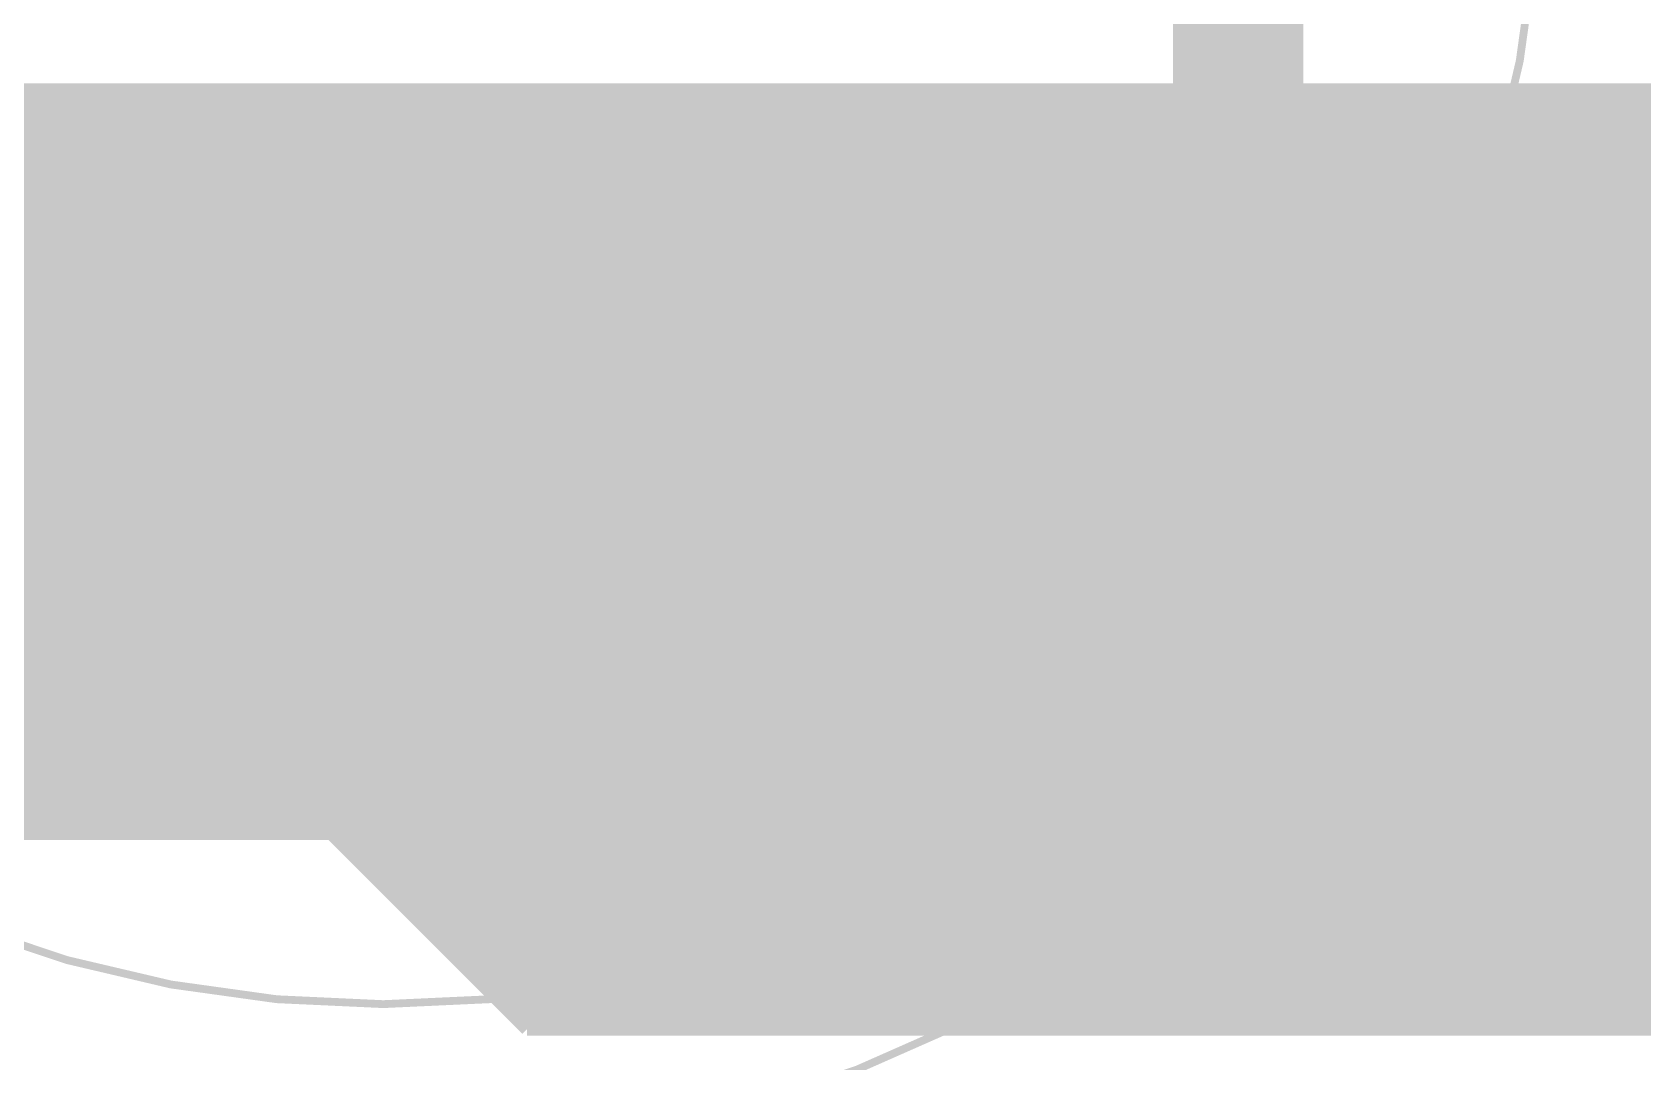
# Model space of a CAD drawing. Extents: x -18 to 155, y -91 to 215.
# Drawn here: x 59.21 to 90.55, y 21.46 to 41.51 of the extents above; entities that cross this region are included whole.
import ezdxf

# ---------------------------------------------------------------- set-up
doc = ezdxf.new("R2010")
doc.units = 0
doc.header["$MEASUREMENT"] = 0
doc.layers.get('0').update_dxf_attribs({"linetype": 'CONTINUOUS'})
for name, color, linetype in [('25-334-0_BOT', 7, 'CONTINUOUS'), ('25-334-0_DRD', 7, 'CONTINUOUS'), ('25-334-0_DRL', 2, 'CONTINUOUS'), ('25-334-0_IN1', 4, 'CONTINUOUS'), ('25-334-0_IN2', 3, 'CONTINUOUS'), ('25-334-0_SMB', 5, 'CONTINUOUS'), ('25-334-0_SMT', 10, 'CONTINUOUS'), ('25-334-0_SST', 12, 'CONTINUOUS'), ('25-334-0_TOP', 11, 'CONTINUOUS'), ('THRUHOLE_TAP', 15, 'CONTINUOUS')]:
    doc.layers.add(name, color=color, linetype=linetype)

# ---------------------------------------------------------------- blocks, each defined once
blk = doc.blocks.new('ROUND_8')
at = {"const_width": 6.49986}
blk.add_lwpolyline([(-3.24993, 0, 1), (3.24993, 0, 1)], format="xyb", close=True, dxfattribs=at)
blk = doc.blocks.new('ROUND_83')
at = {"const_width": 2.99974}
blk.add_lwpolyline([(-1.49987, 0, 1), (1.49987, 0, 1)], format="xyb", close=True, dxfattribs=at)

msp = doc.modelspace()

# ---------------------------------------------------------------- linework, layer by layer
at = {"layer": '25-334-0_DRD', "const_width": 0.254}
for points in [[(64.77, 35.2552), (64.77, 33.9852)], [(66.04, 35.2552), (64.77, 35.2552)], [(66.04, 32.7152), (66.04, 35.2552)], [(64.77, 33.9852), (67.31, 33.9852)], [(67.31, 33.9852), (67.31, 32.7152)], [(67.31, 32.7152), (66.04, 32.7152)]]:
    msp.add_lwpolyline(points, dxfattribs=at)
at = {"layer": '25-334-0_IN1'}
for points, const_width in [([(66.04, 33.9852), (82.55, 33.9852), (82.677, 34.1122), (82.677, 68.29298), (96.29902, 81.915)], 2.54), ([(132.842, 40.386), (6.858, 40.386), (6.858, 22.352), (7.62, 21.59)], 0.254), ([(59.2074, 40.386), (59.2074, 27.94)], 0.254), ([(59.436, 40.386), (59.436, 27.94)], 0.254), ([(59.6646, 40.386), (59.6646, 27.94)], 0.254), ([(59.8932, 40.386), (59.8932, 27.94)], 0.254), ([(60.1218, 40.386), (60.1218, 27.94)], 0.254), ([(60.3504, 40.386), (60.3504, 27.94)], 0.254), ([(60.579, 40.386), (60.579, 27.94)], 0.254), ([(60.8076, 40.386), (60.8076, 27.94)], 0.254), ([(61.0362, 40.386), (61.0362, 27.94)], 0.254), ([(61.2648, 40.386), (61.2648, 27.94)], 0.254), ([(61.4934, 40.386), (61.4934, 27.94)], 0.254), ([(61.722, 40.386), (61.722, 27.94)], 0.254), ([(61.9506, 40.386), (61.9506, 27.94)], 0.254), ([(62.1792, 40.386), (62.1792, 27.94)], 0.254), ([(62.4078, 40.386), (62.4078, 27.94)], 0.254), ([(62.6364, 40.386), (62.6364, 27.94)], 0.254), ([(62.865, 40.386), (62.865, 27.94)], 0.254), ([(63.0936, 40.386), (63.0936, 27.8384)], 0.254), ([(63.3222, 40.386), (63.3222, 27.6098)], 0.254), ([(63.5508, 40.386), (63.5508, 27.3812)], 0.254), ([(63.7794, 40.386), (63.7794, 27.1526)], 0.254), ([(64.008, 40.386), (64.008, 26.924)], 0.254), ([(64.2366, 40.386), (64.2366, 26.6954)], 0.254), ([(64.4652, 40.386), (64.4652, 26.4668)], 0.254), ([(64.6938, 40.386), (64.6938, 26.2382)], 0.254), ([(64.9224, 40.386), (64.9224, 26.0096)], 0.254), ([(65.151, 40.386), (65.151, 25.781)], 0.254), ([(65.3796, 40.386), (65.3796, 25.5524)], 0.254), ([(65.6082, 40.386), (65.6082, 25.3238)], 0.254), ([(65.8368, 40.386), (65.8368, 25.0952)], 0.254), ([(66.0654, 40.386), (66.0654, 24.8666)], 0.254), ([(66.294, 40.386), (66.294, 24.638)], 0.254), ([(66.5226, 40.386), (66.5226, 24.4094)], 0.254), ([(66.7512, 40.386), (66.7512, 24.1808)], 0.254), ([(66.9798, 40.386), (66.9798, 23.9522)], 0.254), ([(67.2084, 40.386), (67.2084, 23.7236)], 0.254), ([(67.437, 40.386), (67.437, 23.495)], 0.254), ([(67.6656, 40.386), (67.6656, 23.2664)], 0.254), ([(67.8942, 40.386), (67.8942, 23.0378)], 0.254), ([(68.1228, 40.386), (68.1228, 22.8092)], 0.254), ([(68.3514, 40.386), (68.3514, 22.5806)], 0.254), ([(68.58, 40.386), (68.58, 22.352)], 0.254), ([(68.8086, 40.386), (68.8086, 22.1234)], 0.254), ([(69.0372, 40.386), (69.0372, 22.098)], 0.254), ([(69.2658, 40.386), (69.2658, 22.098)], 0.254), ([(69.4944, 40.386), (69.4944, 22.098)], 0.254), ([(69.723, 40.386), (69.723, 22.098)], 0.254), ([(69.9516, 40.386), (69.9516, 22.098)], 0.254), ([(70.1802, 40.386), (70.1802, 22.098)], 0.254), ([(70.4088, 40.386), (70.4088, 22.098)], 0.254), ([(70.6374, 40.386), (70.6374, 22.098)], 0.254), ([(70.866, 40.386), (70.866, 22.098)], 0.254), ([(71.0946, 40.386), (71.0946, 22.098)], 0.254), ([(71.3232, 40.386), (71.3232, 22.098)], 0.254), ([(71.5518, 40.386), (71.5518, 22.098)], 0.254), ([(71.7804, 40.386), (71.7804, 22.098)], 0.254), ([(72.009, 40.386), (72.009, 22.098)], 0.254), ([(72.2376, 40.386), (72.2376, 22.098)], 0.254), ([(72.4662, 40.386), (72.4662, 22.098)], 0.254), ([(72.6948, 40.386), (72.6948, 22.098)], 0.254), ([(72.9234, 40.386), (72.9234, 22.098)], 0.254), ([(73.152, 40.386), (73.152, 22.098)], 0.254), ([(73.3806, 40.386), (73.3806, 22.098)], 0.254), ([(73.6092, 40.386), (73.6092, 22.098)], 0.254), ([(73.8378, 40.386), (73.8378, 22.098)], 0.254), ([(74.0664, 40.386), (74.0664, 22.098)], 0.254), ([(74.295, 40.386), (74.295, 22.098)], 0.254), ([(74.5236, 40.386), (74.5236, 22.098)], 0.254), ([(74.7522, 40.386), (74.7522, 22.098)], 0.254), ([(74.9808, 40.386), (74.9808, 22.098)], 0.254), ([(75.2094, 40.386), (75.2094, 22.098)], 0.254), ([(75.438, 40.386), (75.438, 22.098)], 0.254), ([(75.6666, 40.386), (75.6666, 22.098)], 0.254), ([(75.8952, 40.386), (75.8952, 22.098)], 0.254), ([(76.1238, 40.386), (76.1238, 22.098)], 0.254), ([(76.3524, 40.386), (76.3524, 22.098)], 0.254), ([(76.581, 40.386), (76.581, 22.098)], 0.254), ([(76.8096, 40.386), (76.8096, 22.098)], 0.254), ([(77.0382, 40.386), (77.0382, 22.098)], 0.254), ([(77.2668, 40.386), (77.2668, 22.098)], 0.254), ([(77.4954, 40.386), (77.4954, 22.098)], 0.254), ([(77.724, 40.386), (77.724, 22.098)], 0.254), ([(77.9526, 40.386), (77.9526, 22.098)], 0.254), ([(78.1812, 40.386), (78.1812, 22.098)], 0.254), ([(78.4098, 40.386), (78.4098, 22.098)], 0.254), ([(78.6384, 40.386), (78.6384, 22.098)], 0.254), ([(78.867, 40.386), (78.867, 22.098)], 0.254), ([(79.0956, 40.386), (79.0956, 22.098)], 0.254), ([(79.3242, 40.386), (79.3242, 22.098)], 0.254), ([(79.5528, 40.386), (79.5528, 22.098)], 0.254), ([(79.7814, 40.386), (79.7814, 22.098)], 0.254), ([(80.01, 40.386), (80.01, 22.098)], 0.254), ([(80.2386, 40.386), (80.2386, 22.098)], 0.254), ([(80.4672, 40.386), (80.4672, 22.098)], 0.254), ([(80.6958, 40.386), (80.6958, 22.098)], 0.254), ([(80.9244, 40.386), (80.9244, 22.098)], 0.254), ([(81.153, 40.386), (81.153, 22.098)], 0.254), ([(81.3816, 40.386), (81.3816, 22.098)], 0.254), ([(81.6102, 40.386), (81.6102, 22.098)], 0.254), ([(81.8388, 40.386), (81.8388, 22.098)], 0.254), ([(82.0674, 40.386), (82.0674, 22.098)], 0.254), ([(82.296, 40.386), (82.296, 22.098)], 0.254), ([(82.5246, 40.386), (82.5246, 22.098)], 0.254), ([(82.7532, 40.386), (82.7532, 22.098)], 0.254), ([(82.9818, 40.386), (82.9818, 22.098)], 0.254), ([(83.2104, 40.386), (83.2104, 22.098)], 0.254), ([(83.439, 40.386), (83.439, 22.098)], 0.254), ([(83.6676, 40.386), (83.6676, 22.098)], 0.254), ([(83.8962, 40.386), (83.8962, 22.098)], 0.254), ([(84.1248, 40.386), (84.1248, 22.098)], 0.254), ([(84.3534, 40.386), (84.3534, 22.098)], 0.254), ([(84.582, 40.386), (84.582, 22.098)], 0.254), ([(84.8106, 40.386), (84.8106, 22.098)], 0.254), ([(85.0392, 40.386), (85.0392, 22.098)], 0.254), ([(85.2678, 40.386), (85.2678, 22.098)], 0.254), ([(85.4964, 40.386), (85.4964, 22.098)], 0.254), ([(85.725, 40.386), (85.725, 22.098)], 0.254), ([(85.9536, 40.386), (85.9536, 22.098)], 0.254), ([(86.1822, 40.386), (86.1822, 22.098)], 0.254), ([(86.4108, 40.386), (86.4108, 22.098)], 0.254), ([(86.6394, 40.386), (86.6394, 22.098)], 0.254), ([(86.868, 40.386), (86.868, 22.098)], 0.254), ([(87.0966, 40.386), (87.0966, 22.098)], 0.254), ([(87.3252, 40.386), (87.3252, 22.098)], 0.254), ([(87.5538, 40.386), (87.5538, 22.098)], 0.254), ([(87.7824, 40.386), (87.7824, 22.098)], 0.254), ([(88.011, 40.386), (88.011, 22.098)], 0.254), ([(88.2396, 40.386), (88.2396, 22.098)], 0.254), ([(88.4682, 40.386), (88.4682, 22.098)], 0.254), ([(88.6968, 40.386), (88.6968, 22.098)], 0.254), ([(88.9254, 40.386), (88.9254, 22.098)], 0.254), ([(89.154, 40.386), (89.154, 22.098)], 0.254), ([(89.3826, 40.386), (89.3826, 22.098)], 0.254), ([(89.6112, 40.386), (89.6112, 22.098)], 0.254), ([(89.8398, 40.386), (89.8398, 22.098)], 0.254), ([(90.0684, 40.386), (90.0684, 22.098)], 0.254), ([(90.297, 40.386), (90.297, 22.098)], 0.254), ([(90.5256, 40.386), (90.5256, 22.098)], 0.254), ([(133.0706, 40.1574), (6.858, 40.1574)], 0.254), ([(133.2992, 39.9288), (6.858, 39.9288)], 0.254), ([(133.5278, 39.7002), (6.858, 39.7002)], 0.254), ([(133.7564, 39.4716), (6.858, 39.4716)], 0.254), ([(133.985, 39.243), (17.52092, 39.243)], 0.254), ([(134.112, 39.0144), (18.5039, 39.0144)], 0.254), ([(134.112, 38.7858), (18.93062, 38.7858)], 0.254), ([(134.112, 38.5572), (19.23288, 38.5572)], 0.254), ([(134.112, 38.3286), (19.4691, 38.3286)], 0.254), ([(134.112, 38.1), (19.65706, 38.1)], 0.254), ([(134.112, 37.8714), (19.80946, 37.8714)], 0.254), ([(134.112, 37.6428), (19.93392, 37.6428)], 0.254), ([(134.112, 37.4142), (20.03044, 37.4142)], 0.254), ([(134.112, 37.1856), (20.10664, 37.1856)], 0.254), ([(134.112, 36.957), (20.15998, 36.957)], 0.254), ([(134.112, 36.7284), (20.19554, 36.7284)], 0.254), ([(134.112, 36.2712), (20.20824, 36.2712)], 0.254), ([(134.112, 36.4998), (20.21078, 36.4998)], 0.254), ([(134.112, 36.0426), (20.18792, 36.0426)], 0.254), ([(134.112, 35.814), (20.14728, 35.814)], 0.254), ([(134.112, 35.3568), (20.00504, 35.3568)], 0.254), ([(134.112, 35.5854), (20.08632, 35.5854)], 0.254), ([(134.112, 35.1282), (19.9009, 35.1282)], 0.254), ([(134.112, 34.671), (19.6088, 34.671)], 0.254), ([(134.112, 34.8996), (19.77136, 34.8996)], 0.254), ([(134.112, 34.4424), (19.40814, 34.4424)], 0.254), ([(134.112, 34.2138), (19.15922, 34.2138)], 0.254), ([(134.112, 33.7566), (18.34642, 33.7566)], 0.254), ([(134.112, 33.9852), (18.82902, 33.9852)], 0.254), ([(134.112, 33.528), (6.858, 33.528)], 0.254), ([(134.112, 33.2994), (6.858, 33.2994)], 0.254), ([(134.112, 33.0708), (6.858, 33.0708)], 0.254), ([(134.112, 32.8422), (6.858, 32.8422)], 0.254), ([(134.112, 32.6136), (6.858, 32.6136)], 0.254), ([(134.112, 32.385), (18.31086, 32.385)], 0.254), ([(134.112, 32.1564), (18.8087, 32.1564)], 0.254), ([(134.112, 31.9278), (19.14144, 31.9278)], 0.254), ([(134.112, 31.6992), (19.39798, 31.6992)], 0.254), ([(134.112, 31.4706), (19.59864, 31.4706)], 0.254), ([(134.112, 31.242), (19.76374, 31.242)], 0.254), ([(134.112, 31.0134), (19.89582, 31.0134)], 0.254), ([(134.112, 30.7848), (19.99996, 30.7848)], 0.254), ([(134.112, 30.5562), (20.08378, 30.5562)], 0.254), ([(134.112, 30.3276), (20.14474, 30.3276)], 0.254), ([(134.112, 30.099), (20.18538, 30.099)], 0.254), ([(134.112, 29.8704), (20.20824, 29.8704)], 0.254), ([(133.8072, 29.4132), (20.19554, 29.4132)], 0.254), ([(134.0358, 29.6418), (20.21078, 29.6418)], 0.254), ([(133.5786, 29.1846), (20.16252, 29.1846)], 0.254), ([(133.1214, 28.7274), (20.03552, 28.7274)], 0.254), ([(133.35, 28.956), (20.10918, 28.956)], 0.254), ([(132.8928, 28.4988), (19.939, 28.4988)], 0.254), ([(132.6642, 28.2702), (19.81708, 28.2702)], 0.254), ([(132.4356, 28.0416), (19.66722, 28.0416)], 0.254), ([(62.992, 27.94), (44.069, 27.94)], 0.254), ([(62.992, 27.94), (68.834, 22.098)], 0.254), ([(132.207, 27.813), (63.119, 27.813)], 0.254), ([(131.9784, 27.5844), (63.3476, 27.5844)], 0.254), ([(131.7498, 27.3558), (63.5762, 27.3558)], 0.254), ([(131.5212, 27.1272), (63.8048, 27.1272)], 0.254), ([(131.2926, 26.8986), (64.0334, 26.8986)], 0.254), ([(131.064, 26.67), (64.262, 26.67)], 0.254), ([(130.8354, 26.4414), (64.4906, 26.4414)], 0.254), ([(130.6068, 26.2128), (64.7192, 26.2128)], 0.254), ([(130.3782, 25.9842), (64.9478, 25.9842)], 0.254), ([(130.1496, 25.7556), (65.1764, 25.7556)], 0.254), ([(129.921, 25.527), (65.405, 25.527)], 0.254), ([(129.6924, 25.2984), (65.6336, 25.2984)], 0.254), ([(129.4638, 25.0698), (65.8622, 25.0698)], 0.254), ([(129.2352, 24.8412), (66.0908, 24.8412)], 0.254), ([(129.0066, 24.6126), (66.3194, 24.6126)], 0.254), ([(128.778, 24.384), (66.548, 24.384)], 0.254), ([(128.5494, 24.1554), (66.7766, 24.1554)], 0.254), ([(128.3208, 23.9268), (67.0052, 23.9268)], 0.254), ([(128.0922, 23.6982), (67.2338, 23.6982)], 0.254), ([(127.8636, 23.4696), (67.4624, 23.4696)], 0.254), ([(127.635, 23.241), (67.691, 23.241)], 0.254), ([(127.4064, 23.0124), (67.9196, 23.0124)], 0.254), ([(127.1778, 22.7838), (68.1482, 22.7838)], 0.254), ([(126.9492, 22.5552), (68.3768, 22.5552)], 0.254), ([(126.7206, 22.3266), (68.6054, 22.3266)], 0.254), ([(91.059, 22.098), (68.834, 22.098)], 0.254)]:
    msp.add_lwpolyline(points, dxfattribs=dict(at, const_width=const_width))
at = {"layer": '25-334-0_SST', "const_width": 0.1524}
for points in [[(40.54094, 45.085, 0.4142136), (66.04, 19.58594)], [(43.54068, 45.085, 0.4142136), (66.04, 22.58568)], [(66.04, 19.58594, 0.4142136), (91.53906, 45.085)], [(66.04, 22.58568, 0.4142136), (88.53932, 45.085)]]:
    msp.add_lwpolyline(points, format="xyb", dxfattribs=at)
at = {"layer": '25-334-0_TOP', "const_width": 0.254}
for points in [[(132.842, 40.386), (6.858, 40.386), (6.858, 22.352), (7.62, 21.59)], [(59.2074, 40.386), (59.2074, 25.908)], [(59.436, 40.386), (59.436, 25.908)], [(59.6646, 40.386), (59.6646, 25.908)], [(59.8932, 40.386), (59.8932, 25.908)], [(60.1218, 40.386), (60.1218, 25.908)], [(60.3504, 40.386), (60.3504, 25.908)], [(60.579, 40.386), (60.579, 25.908)], [(60.8076, 40.386), (60.8076, 25.908)], [(61.0362, 40.386), (61.0362, 25.908)], [(61.2648, 40.386), (61.2648, 25.908)], [(61.4934, 40.386), (61.4934, 25.908)], [(61.722, 40.386), (61.722, 25.908)], [(61.9506, 40.386), (61.9506, 25.908)], [(62.1792, 40.386), (62.1792, 25.908)], [(62.4078, 40.386), (62.4078, 25.908)], [(62.6364, 40.386), (62.6364, 25.908)], [(62.865, 40.386), (62.865, 25.908)], [(63.0936, 40.386), (63.0936, 25.908)], [(63.3222, 40.386), (63.3222, 25.908)], [(63.5508, 40.386), (63.5508, 25.908)], [(63.7794, 40.386), (63.7794, 25.908)], [(64.008, 40.386), (64.008, 25.908)], [(64.2366, 40.386), (64.2366, 25.908)], [(64.4652, 40.386), (64.4652, 25.908)], [(64.6938, 40.386), (64.6938, 25.908)], [(64.9224, 40.386), (64.9224, 25.908)], [(65.151, 40.386), (65.151, 25.781)], [(65.3796, 40.386), (65.3796, 25.5524)], [(65.6082, 40.386), (65.6082, 25.3238)], [(65.8368, 40.386), (65.8368, 25.0952)], [(66.0654, 40.386), (66.0654, 24.8666)], [(66.294, 40.386), (66.294, 24.638)], [(66.5226, 40.386), (66.5226, 24.4094)], [(66.7512, 40.386), (66.7512, 24.1808)], [(66.9798, 40.386), (66.9798, 23.9522)], [(67.2084, 40.386), (67.2084, 23.7236)], [(67.437, 40.386), (67.437, 23.495)], [(67.6656, 40.386), (67.6656, 23.2664)], [(67.8942, 40.386), (67.8942, 23.0378)], [(68.1228, 40.386), (68.1228, 22.8092)], [(68.3514, 40.386), (68.3514, 22.5806)], [(68.58, 40.386), (68.58, 22.352)], [(68.8086, 40.386), (68.8086, 22.1234)], [(69.0372, 40.386), (69.0372, 22.098)], [(69.2658, 40.386), (69.2658, 22.098)], [(69.4944, 40.386), (69.4944, 22.098)], [(69.723, 40.386), (69.723, 22.098)], [(69.9516, 40.386), (69.9516, 22.098)], [(70.1802, 40.386), (70.1802, 22.098)], [(70.4088, 40.386), (70.4088, 22.098)], [(70.6374, 40.386), (70.6374, 22.098)], [(70.866, 40.386), (70.866, 22.098)], [(71.0946, 40.386), (71.0946, 22.098)], [(71.3232, 40.386), (71.3232, 22.098)], [(71.5518, 40.386), (71.5518, 22.098)], [(71.7804, 40.386), (71.7804, 22.098)], [(72.009, 40.386), (72.009, 22.098)], [(72.2376, 40.386), (72.2376, 22.098)], [(72.4662, 40.386), (72.4662, 22.098)], [(72.6948, 40.386), (72.6948, 22.098)], [(72.9234, 40.386), (72.9234, 22.098)], [(73.152, 40.386), (73.152, 22.098)], [(73.3806, 40.386), (73.3806, 22.098)], [(73.6092, 40.386), (73.6092, 22.098)], [(73.8378, 40.386), (73.8378, 22.098)], [(74.0664, 40.386), (74.0664, 22.098)], [(74.295, 40.386), (74.295, 22.098)], [(74.5236, 40.386), (74.5236, 22.098)], [(74.7522, 40.386), (74.7522, 22.098)], [(74.9808, 40.386), (74.9808, 22.098)], [(75.2094, 40.386), (75.2094, 22.098)], [(75.438, 40.386), (75.438, 22.098)], [(75.6666, 40.386), (75.6666, 22.098)], [(75.8952, 40.386), (75.8952, 22.098)], [(76.1238, 40.386), (76.1238, 22.098)], [(76.3524, 40.386), (76.3524, 22.098)], [(76.581, 40.386), (76.581, 22.098)], [(76.8096, 40.386), (76.8096, 22.098)], [(77.0382, 40.386), (77.0382, 22.098)], [(77.2668, 40.386), (77.2668, 22.098)], [(77.4954, 40.386), (77.4954, 22.098)], [(77.724, 40.386), (77.724, 22.098)], [(77.9526, 40.386), (77.9526, 22.098)], [(78.1812, 40.386), (78.1812, 22.098)], [(78.4098, 40.386), (78.4098, 22.098)], [(78.6384, 40.386), (78.6384, 22.098)], [(78.867, 40.386), (78.867, 22.098)], [(79.0956, 40.386), (79.0956, 22.098)], [(79.3242, 40.386), (79.3242, 22.098)], [(79.5528, 40.386), (79.5528, 22.098)], [(79.7814, 40.386), (79.7814, 22.098)], [(80.01, 40.386), (80.01, 22.098)], [(80.2386, 40.386), (80.2386, 22.098)], [(80.4672, 40.386), (80.4672, 22.098)], [(80.6958, 40.386), (80.6958, 22.098)], [(80.9244, 40.386), (80.9244, 22.098)], [(81.153, 40.386), (81.153, 22.098)], [(81.3816, 40.386), (81.3816, 22.098)], [(81.6102, 40.386), (81.6102, 22.098)], [(81.8388, 40.386), (81.8388, 22.098)], [(82.0674, 40.386), (82.0674, 22.098)], [(82.296, 40.386), (82.296, 22.098)], [(82.5246, 40.386), (82.5246, 22.098)], [(82.7532, 40.386), (82.7532, 22.098)], [(82.9818, 40.386), (82.9818, 22.098)], [(83.2104, 40.386), (83.2104, 22.098)], [(83.439, 40.386), (83.439, 22.098)], [(83.6676, 40.386), (83.6676, 22.098)], [(83.8962, 40.386), (83.8962, 22.098)], [(84.1248, 40.386), (84.1248, 22.098)], [(84.3534, 40.386), (84.3534, 22.098)], [(84.582, 40.386), (84.582, 22.098)], [(84.8106, 40.386), (84.8106, 22.098)], [(85.0392, 40.386), (85.0392, 22.098)], [(85.2678, 40.386), (85.2678, 22.098)], [(85.4964, 40.386), (85.4964, 22.098)], [(85.725, 40.386), (85.725, 22.098)], [(85.9536, 40.386), (85.9536, 22.098)], [(86.1822, 40.386), (86.1822, 22.098)], [(86.4108, 40.386), (86.4108, 22.098)], [(86.6394, 40.386), (86.6394, 22.098)], [(86.868, 40.386), (86.868, 22.098)], [(87.0966, 40.386), (87.0966, 22.098)], [(87.3252, 40.386), (87.3252, 22.098)], [(87.5538, 40.386), (87.5538, 22.098)], [(87.7824, 40.386), (87.7824, 22.098)], [(88.011, 40.386), (88.011, 22.098)], [(88.2396, 40.386), (88.2396, 22.098)], [(88.4682, 40.386), (88.4682, 22.098)], [(88.6968, 40.386), (88.6968, 22.098)], [(88.9254, 40.386), (88.9254, 22.098)], [(89.154, 40.386), (89.154, 22.098)], [(89.3826, 40.386), (89.3826, 22.098)], [(89.6112, 40.386), (89.6112, 22.098)], [(89.8398, 40.386), (89.8398, 22.098)], [(90.0684, 40.386), (90.0684, 22.098)], [(90.297, 40.386), (90.297, 22.098)], [(90.5256, 40.386), (90.5256, 22.098)], [(133.0706, 40.1574), (6.858, 40.1574)], [(133.2992, 39.9288), (6.858, 39.9288)], [(133.5278, 39.7002), (6.858, 39.7002)], [(133.7564, 39.4716), (6.858, 39.4716)], [(133.985, 39.243), (17.52092, 39.243)], [(134.112, 39.0144), (18.5039, 39.0144)], [(134.112, 38.7858), (18.93062, 38.7858)], [(134.112, 38.5572), (19.23288, 38.5572)], [(134.112, 38.3286), (19.4691, 38.3286)], [(134.112, 38.1), (19.65706, 38.1)], [(134.112, 37.8714), (19.80946, 37.8714)], [(134.112, 37.6428), (19.93392, 37.6428)], [(134.112, 37.4142), (20.03044, 37.4142)], [(134.112, 37.1856), (20.10664, 37.1856)], [(134.112, 36.957), (20.15998, 36.957)], [(134.112, 36.7284), (20.19554, 36.7284)], [(134.112, 36.2712), (20.20824, 36.2712)], [(134.112, 36.4998), (20.21078, 36.4998)], [(134.112, 36.0426), (20.18792, 36.0426)], [(134.112, 35.814), (20.14728, 35.814)], [(134.112, 35.3568), (20.00504, 35.3568)], [(134.112, 35.5854), (20.08632, 35.5854)], [(134.112, 35.1282), (19.9009, 35.1282)], [(134.112, 34.671), (19.6088, 34.671)], [(134.112, 34.8996), (19.77136, 34.8996)], [(134.112, 34.4424), (19.40814, 34.4424)], [(134.112, 34.2138), (19.15922, 34.2138)], [(134.112, 33.7566), (18.34642, 33.7566)], [(134.112, 33.9852), (18.82902, 33.9852)], [(134.112, 33.528), (6.858, 33.528)], [(134.112, 33.2994), (6.858, 33.2994)], [(134.112, 33.0708), (6.858, 33.0708)], [(134.112, 32.8422), (6.858, 32.8422)], [(134.112, 32.6136), (6.858, 32.6136)], [(134.112, 32.385), (18.31086, 32.385)], [(134.112, 32.1564), (18.8087, 32.1564)], [(134.112, 31.9278), (19.14144, 31.9278)], [(134.112, 31.6992), (19.39798, 31.6992)], [(134.112, 31.4706), (19.59864, 31.4706)], [(134.112, 31.242), (19.76374, 31.242)], [(134.112, 31.0134), (19.89582, 31.0134)], [(134.112, 30.7848), (19.99996, 30.7848)], [(134.112, 30.5562), (20.08378, 30.5562)], [(134.112, 30.3276), (20.14474, 30.3276)], [(134.112, 30.099), (20.18538, 30.099)], [(134.112, 29.8704), (20.20824, 29.8704)], [(133.8072, 29.4132), (20.19554, 29.4132)], [(134.0358, 29.6418), (20.21078, 29.6418)], [(133.5786, 29.1846), (20.16252, 29.1846)], [(133.1214, 28.7274), (20.03552, 28.7274)], [(133.35, 28.956), (20.10918, 28.956)], [(132.8928, 28.4988), (19.939, 28.4988)], [(132.6642, 28.2702), (19.81708, 28.2702)], [(132.207, 27.813), (19.47926, 27.813)], [(132.4356, 28.0416), (19.66722, 28.0416)], [(131.9784, 27.5844), (19.24812, 27.5844)], [(131.7498, 27.3558), (18.9484, 27.3558)], [(131.5212, 27.1272), (18.53438, 27.1272)], [(131.2926, 26.8986), (27.87396, 26.8986)], [(131.064, 26.67), (27.87396, 26.67)], [(130.8354, 26.4414), (27.87396, 26.4414)], [(130.6068, 26.2128), (27.87396, 26.2128)], [(130.3782, 25.9842), (27.87396, 25.9842)], [(65.024, 25.908), (53.34, 25.908)], [(65.024, 25.908), (68.834, 22.098)], [(130.1496, 25.7556), (65.1764, 25.7556)], [(129.921, 25.527), (65.405, 25.527)], [(129.6924, 25.2984), (65.6336, 25.2984)], [(129.4638, 25.0698), (65.8622, 25.0698)], [(129.2352, 24.8412), (66.0908, 24.8412)], [(129.0066, 24.6126), (66.3194, 24.6126)], [(128.778, 24.384), (66.548, 24.384)], [(128.5494, 24.1554), (66.7766, 24.1554)], [(128.3208, 23.9268), (67.0052, 23.9268)], [(128.0922, 23.6982), (67.2338, 23.6982)], [(127.8636, 23.4696), (67.4624, 23.4696)], [(127.635, 23.241), (67.691, 23.241)], [(127.4064, 23.0124), (67.9196, 23.0124)], [(127.1778, 22.7838), (68.1482, 22.7838)], [(126.9492, 22.5552), (68.3768, 22.5552)], [(126.7206, 22.3266), (68.6054, 22.3266)], [(91.059, 22.098), (68.834, 22.098)]]:
    msp.add_lwpolyline(points, dxfattribs=at)

# ---------------------------------------------------------------- block references
at = {"layer": '25-334-0_BOT'}
msp.add_blockref('ROUND_8', (66.04, 33.9852), dxfattribs=at)
at = {"layer": '25-334-0_DRL'}
msp.add_blockref('ROUND_83', (66.04, 33.9852), dxfattribs=at)
at = {"layer": '25-334-0_IN1'}
msp.add_blockref('ROUND_8', (66.04, 33.9852), dxfattribs=at)
at = {"layer": '25-334-0_IN2'}
msp.add_blockref('ROUND_8', (66.04, 33.9852), dxfattribs=at)
at = {"layer": '25-334-0_SMB'}
msp.add_blockref('ROUND_8', (66.04, 33.9852), dxfattribs=at)
at = {"layer": '25-334-0_SMT'}
msp.add_blockref('ROUND_8', (66.04, 33.9852), dxfattribs=at)
at = {"layer": '25-334-0_TOP'}
msp.add_blockref('ROUND_8', (66.04, 33.9852), dxfattribs=at)
at = {"layer": 'THRUHOLE_TAP'}
msp.add_blockref('ROUND_83', (66.04, 33.9852), dxfattribs=at)

doc.saveas('drawing.dxf')
